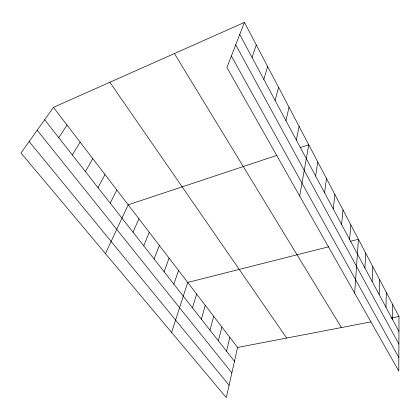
<?xml version="1.0" encoding="UTF-8"?>
<svg xmlns="http://www.w3.org/2000/svg" width="420" height="420" viewBox="0 0 420 420"><rect width="100%" height="100%" fill="white"/><g stroke="black" fill="none" stroke-linecap="round" stroke-linejoin="round"><path stroke-width="0.63" d="M399 316.502L398.785 371.081L226.921 67.468L244.445 22.396L399 316.502L390.957 318.045M392.564 319.568L392.758 304.626M385.98 307.288L386.321 292.378M379.187 294.609L379.68 279.741M372.162 281.505L372.824 266.69M364.901 267.965L365.741 253.213M354.664 293.134L358.418 239.279L350.17 241.364M349.624 239.458L350.847 224.873M341.576 224.448L343.014 209.963M333.239 208.887L334.903 194.528M324.592 192.759L326.498 178.542M315.619 176.022L317.788 161.963M299.707 196.046L308.752 144.774L300.258 147.599M296.326 140.033L299.087 126.373M53.461 107.352L237.584 347.466L226.301 397.604L21 152.99L53.461 107.352L244.445 22.396M285.941 120.656L289.028 107.242M226.538 351.199L229.84 337.37M218.379 340.814L221.886 326.991M275.121 100.469L278.565 87.329M209.984 330.136L213.701 316.323M201.348 319.142L205.291 305.351M263.834 79.412L267.666 66.586M192.454 307.829L196.628 294.058M171.612 332.446L187.719 282.434L328.902 246.74M173.854 284.156L178.537 270.464M252.053 57.435L256.3 44.961M164.12 271.772L169.076 258.127M154.082 258.993L159.327 245.417M143.724 245.81L149.273 232.302M133.03 232.202L138.899 218.773M105.452 253.612L128.189 204.808L277.037 155.316M110.208 203.159L116.792 189.94M98.017 187.651L104.995 174.557M85.397 171.586L92.789 158.639M72.308 154.933L80.147 142.154M58.737 137.66L67.048 125.071M237.584 347.466L370.865 321.899M29.143 141.54L229.084 385.235M37.18 130.242L231.861 372.897M44.657 119.737L234.47 361.294M109.856 82.267L286.676 338.048M174.416 53.55L341.387 327.553M231.373 56.018L398.837 357.53M235.73 44.814L398.89 344.069M239.747 34.477L398.942 331.464"/></g></svg>
